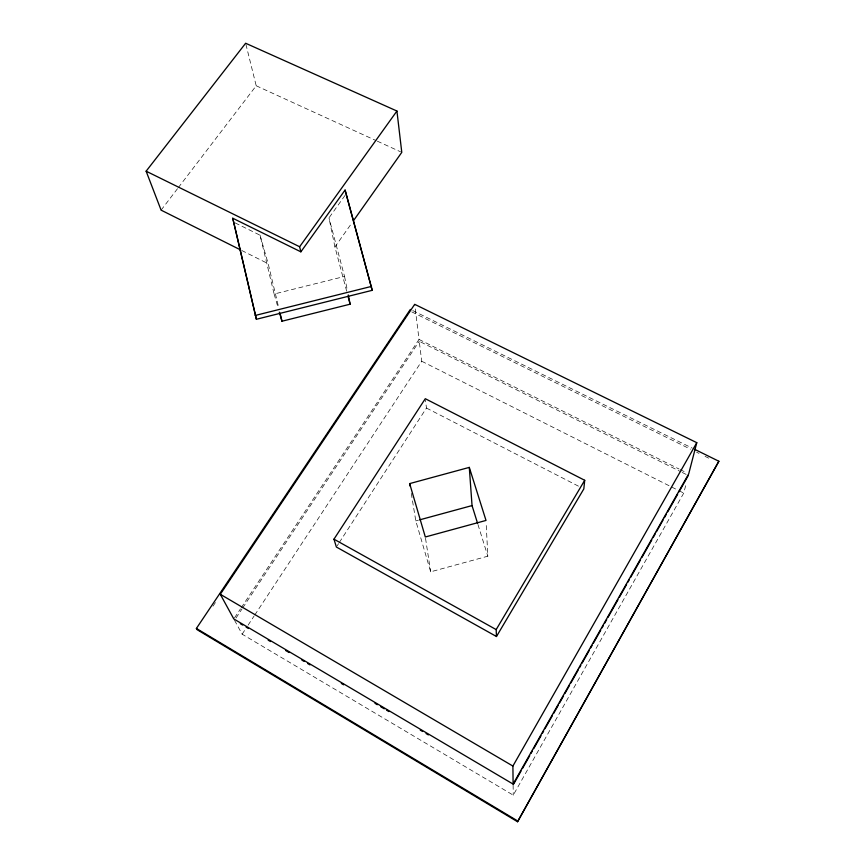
<?xml version="1.0" encoding="UTF-8"?>
<svg xmlns="http://www.w3.org/2000/svg" width="865" height="865" viewBox="0 0 865 865"><rect width="100%" height="100%" fill="white"/><g stroke="black" fill="none" stroke-linecap="round" stroke-linejoin="round"><path stroke-width="0.65" stroke-dasharray="4.33 3.24" d="M234.523 620.259L242.146 634.186L513.248 795.162L683.739 493.093L686.334 483.027M337.112 545.902L338.572 543.642M339.307 542.506L426.456 408.053L425.45 400.041M242.146 634.186L245.119 629.677M248.082 625.168L254.018 616.14M254.764 615.015L421.72 361.235L419.255 341.286L681.047 471.868M234.545 617.826L240.502 608.852M241.249 607.727L419.028 339.426L414.703 304.318M236.015 618.01L241.973 609.003M242.719 607.879L419.255 341.286M212.985 606.181L215.99 601.694M346.67 291.181L334.928 246.936L351.233 223.873M334.928 246.936L328.97 217.894L345.081 195.349M161.095 210.141L177.498 188.689M178.32 187.619L256.202 85.765L245.963 44.537M411.275 493.396L415.805 520.892L430.662 571.819L487.828 556.195L486.13 522.774M415.805 520.892L418.368 520.2M235.204 222.921L260.051 235.204L274.129 294.024L344.551 276.443L328.97 217.894M256.202 85.765L376.091 140.606M377.313 141.168L400.549 151.797M412.789 310.589L692.26 448.146M411.827 311.908L690.508 449.195M696.563 452.179L698.985 453.368M705.04 456.352L708.684 458.147M241.713 250.472L268.182 263.706L278.844 308.156M419.028 339.426L679.047 469.014M680.247 469.608L686.302 472.625M682.258 472.474L688.291 475.48M421.72 361.235L670.516 486.444M671.716 487.049L677.727 490.077M678.928 490.682L683.739 493.093M426.456 408.053L579.02 486.454M477.956 524.558L487.828 556.195M274.129 294.024L278.238 308.275M260.051 235.204L268.182 263.706M344.551 276.443L347.471 290.975M425.526 538.311L430.662 571.819M513.118 785.042L513.248 795.162"/><path stroke-width="1.3" d="M410.367 309.4L196.387 628.444L197.198 629.731L517.551 821.75L718.869 461.25L694.682 449.335M584.708 480.291L583.821 488.92L496.467 636.51L336.377 547.026L333.966 539.176L425.288 398.711L584.708 480.291L496.175 629.59L496.467 636.51M696.779 442.675L688.713 473.836L513.107 784.09L233.81 618.951L220.294 594.287L414.703 304.318L696.779 442.675L512.902 766.055L513.107 784.09M718.869 461.25L517.551 821.75M513.788 783.863L521.087 770.964M522.417 768.617L529.715 755.718M531.034 753.383L532.364 751.036M533.694 748.69L540.993 735.791M542.323 733.444L543.642 731.098M544.972 728.752L552.27 715.852M553.6 713.506L558.239 705.299M559.568 702.953L563.548 695.925M564.877 693.579L569.527 685.372M570.846 683.026L578.144 670.126M579.474 667.78L580.804 665.434M582.123 663.087L589.422 650.188M590.752 647.853L592.082 645.506M593.412 643.16L600.71 630.261M602.029 627.914L603.359 625.568M604.689 623.222L606.679 619.708M608.009 617.361L617.956 599.769M619.286 597.423L626.584 584.535M627.914 582.188L629.233 579.842M630.563 577.496L640.522 559.904M641.841 557.557L651.799 539.976M653.129 537.63L655.119 534.105M656.438 531.759L663.077 520.038M664.407 517.692L666.396 514.178M667.726 511.831L677.673 494.239M679.003 491.893L688.291 475.48M353.569 220.564L401.782 152.359L396.927 111.034L245.638 43.25L146.131 171.194L161.095 210.141L240.513 249.866M300.869 251.834L345.081 190.051L372.22 290.326L256.397 319.272L232.75 218.229L300.869 251.834L299.625 246.752L396.927 111.034M409.664 483.6L469.295 467.392L486.011 520.438L425.321 536.992L409.664 483.6L410.064 486.022M419.644 519.854L472.041 505.582L469.295 467.392M255.186 315.466L371.539 286.391M279.352 312.157L281.968 321.229L350.12 304.188L348.26 294.943M146.131 171.194L299.625 246.752M333.966 539.176L496.175 629.59M220.294 594.287L512.902 766.055M240.329 623.687L242.643 625.06M246.125 627.125L248.45 628.498M268.182 640.165L270.507 641.538M285.601 650.469L289.083 652.524M301.853 660.082L304.166 661.455M307.659 663.509L309.973 664.882M341.318 683.426L343.643 684.799M374.978 703.332L377.302 704.705M380.784 706.77L384.265 708.824M386.59 710.197L388.915 711.571M420.26 730.114L422.574 731.487M426.056 733.542L428.38 734.915M196.387 628.444L517.551 820.885M472.041 505.582L477.567 523.293M232.75 218.229L256.397 319.272M372.22 290.326L345.081 190.051M348.044 296.381L350.12 304.188M280.098 313.379L281.968 321.229"/></g></svg>
